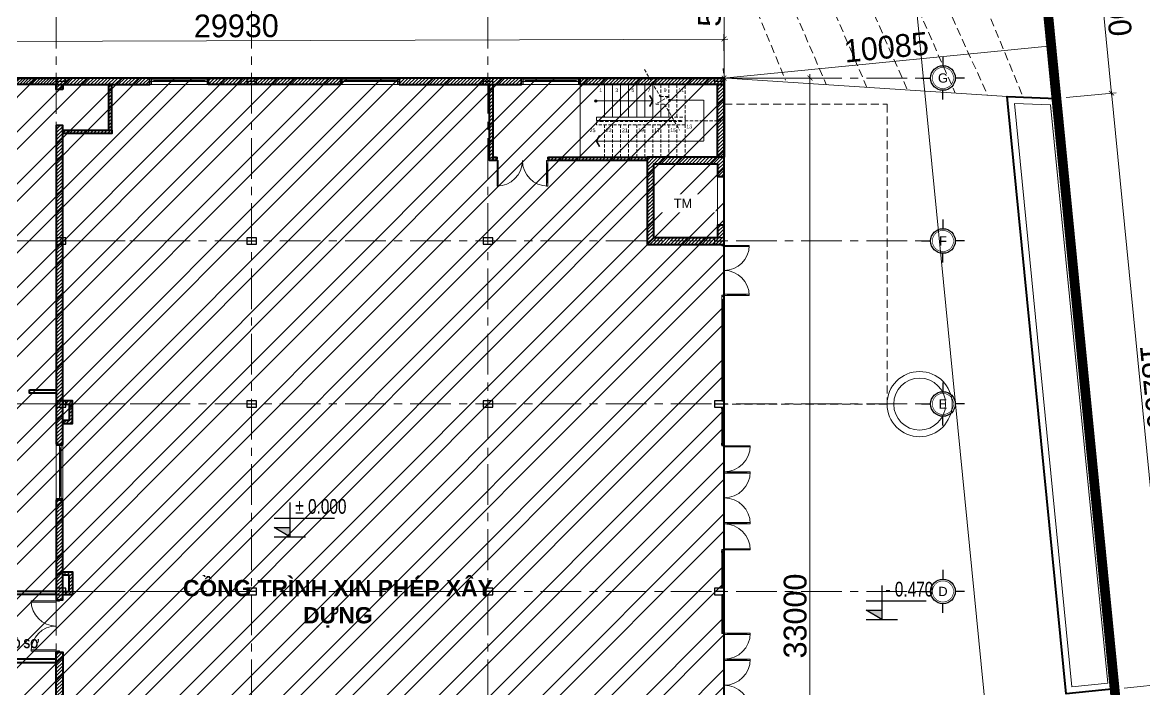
# Model space of a CAD drawing. Header units: millimetres. Extents: x 886808 to 1650903, y -1008069 to 230892.
# Drawn here: x 985414 to 1019852, y -241012 to -220548 of the extents above; entities that cross this region are included whole.
import ezdxf
from ezdxf.enums import TextEntityAlignment as Align

# ---------------------------------------------------------------- set-up
doc = ezdxf.new("R2010")
doc.units = ezdxf.units.MM
for name, pattern in [('ACAD_ISO03W100', [30, 12, -18]), ('CENTER', [2, 1.25, -0.25, 0.25, -0.25]), ('CENTER2', [28.575, 19.05, -3.175, 3.175, -3.175]), ('CONTINOUS', [0]), ('DASHED', [0.75, 0.5, -0.25]), ('DASHED2', [0.375, 0.25, -0.125]), ('HIDDEN', [0.375, 0.25, -0.125]), ('HIDDEN2', [0.1875, 0.125, -0.0625]), ('PHANTOM2', [31.75, 15.875, -3.175, 3.175, -3.175, 3.175, -3.175])]:
    doc.linetypes.add(name, pattern=pattern)
doc.layers.get('0').update_dxf_attribs({"lineweight": 0})
for name, color, linetype, lineweight in [('01- NET TUONG- 242', 242, 'Continuous', 40), ('03- Net Cua- 153', 153, 'Continuous', 9), ('04-Net thay', 150, 'Continuous', 20), ('05- Net Khuat - 250', 250, 'HIDDEN', 0), ('06- Dim- 250', 250, 'Continuous', 0), ('8l NET TO', 8, 'Continuous', 9), ('A-Door', 31, 'Continuous', 15), ('A-GENM', 13, 'Continuous', 5), ('A-GLAZ-CURT', 52, 'Continuous', 5), ('A-GLAZ-CWMG', 51, 'Continuous', 5), ('A-Wall', 113, 'Continuous', 30), ('A_Dim', 8, 'Continuous', 5), ('co', 66, 'Continuous', 5), ('DIM', 149, 'Continuous', 13), ('DMANH', 116, 'Continuous', 15), ('DS_Dim', 8, 'Continuous', 0), ('HACTH', 8, 'Continuous', 0), ('net truc', 250, 'CENTER2', 5), ('net vl', 33, 'Continuous', 5), ('Q - TEN PHONG', 7, 'Continuous', 18), ('Text', 250, 'Continuous', 25), ('X-BT-MB-F1$0$SP-CỬA', 157, 'Continuous', 0)]:
    doc.layers.add(name, color=color, linetype=linetype, lineweight=lineweight)
for name, color, linetype in [('0_Kinh', 142, 'Continuous'), ('4', 4, 'Continuous'), ('ranhgioi moi', 6, 'Continuous')]:
    doc.layers.add(name, color=color, linetype=linetype)
doc.styles.add('Arial', font='arial.ttf', dxfattribs={"height": 253.361452})
doc.styles.add('DAT', font='')
doc.styles.add('ISO2', font='')
doc.styles.add('Roof Fl type B$0$GHICHUTHUONG', font='arial.ttf', dxfattribs={"width": 0.8})
doc.styles.get("Standard").update_dxf_attribs({"font": 'arial.ttf'})
doc.styles.add('TIEU DE L', font='arial.ttf', dxfattribs={"width": 0.75, "height": 450})
doc.styles.add('TIÊU ĐỀ', font='arial.ttf', dxfattribs={"height": 230})
doc.styles.get('DAT').set_extended_font_data('VNI-Helve')
doc.styles.get('ISO2').set_extended_font_data('.VnAvantH')
doc.linetypes.add('Demolish Line1', pattern='A,40,-16,["X",Standard,S=8,R=0,X=-8,Y=-4],-5.6', length=61.6)
doc.dimstyles.new('Copy of 1-100-Ll', dxfattribs={"dimtxt": 700, "dimasz": 150, "dimexe": 150, "dimexo": 300, "dimgap": 90, "dimtad": 1, "dimdec": 0, "dimrnd": 5, "dimzin": 0, "dimtxsty": 'ISO2', "dimblk": 'ARCHTICK', "dimcen": 100, "dimdle": 120, "dimclrd": 256, "dimclre": 256, "dimclrt": 2, "dimadec": 0, "dimazin": 0, "dimtfac": 1, "dimtdec": 0, "dimtix": 1, "dimtmove": 1, "dimatfit": 3, "dimldrblk": 'OPEN30', "dimfxl": 900, "dimtolj": 1, "dimtzin": 0, "dimlwd": 13, "dimlwe": 13, "dimarcsym": 1})

# ---------------------------------------------------------------- blocks, each defined once
blk = doc.blocks.new('TUONG BEP TG 1')
at = {"layer": 'HACTH', "transparency": 33554636}
h = blk.add_hatch(dxfattribs=at)
h.set_pattern_fill('ANSI31', color=256, scale=20)
h.set_pattern_definition([(45, (-934918.59, 379499.195), (-44.9012806, 44.9012806), [])])
h.paths.add_polyline_path([(3453, 37100), (6591, 37100), (6591, 36900), (3453, 36900)])
h.paths.add_polyline_path([(270, 37100), (1653, 37100), (1653, 36900), (270, 36900)])
h.paths.add_polyline_path([(8201, 37100), (10000, 37100), (10000, 36900), (8201, 36900)])
h.paths.add_polyline_path([(270, 29200), (70, 29200)], flags=17)
h.paths.add_polyline_path([(70, 19063), (270, 19063), (270, 17496), (70, 17496)])
h.paths.add_polyline_path([(70, 4881), (270, 4881), (270, 2202), (70, 2202)])
h.paths.add_polyline_path([(70, 7594), (270, 7594), (270, 6481), (70, 6481)])
h.paths.add_polyline_path([(70, 602), (270, 602), (270, 0), (70, 0)])
h.paths.add_polyline_path([(270, 0), (1685, 0), (1685, 200), (270, 200)])
h.paths.add_polyline_path([(3485, 200), (7535, 200), (7535, 0), (3485, 0)])
h.paths.add_polyline_path([(9145, 200), (10000, 200), (10000, 0), (9145, 0)])
h.paths.add_polyline_path([(70, 29200), (270, 29200), (270, 20663), (70, 20663)])
h.paths.add_polyline_path([(69, 14361), (270, 14361), (270, 15896), (69, 15896)])
h.paths.add_polyline_path([(70, 11801), (269, 11801), (269, 12761), (70, 12761)])
h.paths.add_polyline_path([(70, 10201), (270, 10201), (270, 9194), (70, 9194)])
h.paths.add_polyline_path([(70, 200), (70, 0), (-2029, 0), (-2029, 200)])
h.paths.add_polyline_path([(70, 37100), (271, 37100), (271, 34325), (70, 34325)])
h.paths.add_polyline_path([(70, 37100), (70, 36900), (-3029, 36900), (-3029, 37100)])
h.paths.add_polyline_path([(-3229, 37100), (-3029, 37100), (-3029, 36700), (-3229, 36700)])
h.paths.add_polyline_path([(-3229, 35700), (-3029, 35700), (-3029, 34050), (-3229, 34050)])
h.paths.add_polyline_path([(71, 34450), (71, 34250), (-3029, 34250), (-3029, 34450)])
h.paths.add_polyline_path([(-3229, 33050), (-3029, 33050), (-3029, 31994), (-3229, 31994)])
h.paths.add_polyline_path([(70, 32200), (70, 32000), (-3029, 32000), (-3029, 32200)])
h.paths.add_polyline_path([(-3329, 3299), (-3129, 3299), (-3129, 4099), (70, 4099), (70, 4299), (-3329, 4299)])
h.paths.add_polyline_path([(-3129, 2299), (-3329, 2299), (-3329, 0), (-3029, 0), (-3029, 200), (-3129, 200)])
at = {"layer": '01- NET TUONG- 242', "transparency": 33554636}
blk.add_lwpolyline([(8201, 37100), (10000, 37100), (10000, 36900), (8201, 36900)], close=True, dxfattribs=at)
blk = doc.blocks.new('Rectangular Mullion - 50x75mm-6290178-MẶT BẰNG TƯỜNG ĐIỂN HÌNH TẦNG 2_ TẦNG 4')
at = {"layer": 'A-GLAZ-CWMG'}
blk.add_hatch(color=256, dxfattribs=at).paths.add_polyline_path([(25, -37.5), (-25, -37.5), (-25, 37.5), (25, 37.5)], flags=0)
at = {"layer": 'A-GLAZ-CWMG', "lineweight": 25}
for p, q in [((-25, 37.5), (25, 37.5)), ((-25, -37.5), (-25, 37.5)), ((25, 37.5), (25, -37.5)), ((25, -37.5), (-25, -37.5))]:
    blk.add_line(p, q, dxfattribs=at)
blk = doc.blocks.new('*U97')
at = {"layer": 'X-BT-MB-F1$0$SP-CỬA', "transparency": 33554636}
for p, q in [((100, -70), (100, -30)), ((100, -50), (670, -50)), ((670, -70), (670, -30)), ((100, -1530), (100, -1570)), ((100, -1550), (670, -1550)), ((670, -1530), (670, -1570))]:
    blk.add_line(p, q, dxfattribs=at)
for points in [[(-75, 0), (-75, -40), (-40, -40), (-40, -30), (0, -30), (0, 0)], [(0, -30), (0, -70), (770, -70), (770, -30)], [(-75, -1600), (-75, -1560), (-40, -1560), (-40, -1570), (0, -1570), (0, -1600)], [(0, -1570), (0, -1530), (770, -1530), (770, -1570)]]:
    blk.add_lwpolyline(points, close=True, dxfattribs=at)
at = {"layer": 'X-BT-MB-F1$0$SP-CỬA', "ltscale": 100, "transparency": 33554636}
for centre, start, end in [((0, -30), 270, 360), ((0, -1570), 0, 90)]:
    blk.add_arc(centre, 770, start, end, dxfattribs=at)
blk = doc.blocks.new('*U112')
at = {"layer": 'X-BT-MB-F1$0$SP-CỬA', "transparency": 33554636}
for p, q in [((-1550, 680), (-1590, 680)), ((-1570, 100), (-1570, 680)), ((-70, 680), (-30, 680)), ((-50, 100), (-50, 680)), ((-1550, 100), (-1590, 100)), ((-70, 100), (-30, 100))]:
    blk.add_line(p, q, dxfattribs=at)
for points in [[(-1590, 0), (-1550, 0), (-1550, 780), (-1590, 780)], [(-30, 0), (-70, 0), (-70, 780), (-30, 780)], [(-1620, -100), (-1580, -100), (-1580, -40), (-1590, -40), (-1590, 0), (-1620, 0)], [(0, -100), (-40, -100), (-40, -40), (-30, -40), (-30, 0), (0, 0)]]:
    blk.add_lwpolyline(points, close=True, dxfattribs=at)
at = {"layer": 'X-BT-MB-F1$0$SP-CỬA', "ltscale": 100, "transparency": 33554636}
for centre, start, end in [((-1590, 0), 359.999, 89.9989), ((-30, 0), 89.999, 179.999)]:
    blk.add_arc(centre, 780, start, end, dxfattribs=at)
blk = doc.blocks.new('*U46')
h = blk.add_hatch(color=256)
edge = h.paths.add_edge_path()
edge.add_arc((1250, 2250), 37.5, 0, 360)
at = {"linetype": 'HIDDEN2'}
for points in [[(0, 0), (0, 3300)], [(0, 3300), (1250, 3300)], [(1250, 3300), (1250, 2250)]]:
    blk.add_lwpolyline(points, dxfattribs=at)
at = {"lineweight": -2, "const_width": 50}
blk.add_lwpolyline([(-173, 100), (0, 0), (173, 100)], dxfattribs=at)
blk.add_circle((1250, 2250), 37.5)
blk = doc.blocks.new('*U47')
at = {"transparency": 33554636}
h = blk.add_hatch(color=256, dxfattribs=at)
edge = h.paths.add_edge_path()
edge.add_arc((0, 1750), 37.5, 0, 360)
at = {"linetype": 'HIDDEN2', "transparency": 33554636}
blk.add_lwpolyline([(0, 0), (0, 1750)], dxfattribs=at)
at = {"lineweight": -2, "transparency": 33554636, "const_width": 50}
blk.add_lwpolyline([(-173, 100), (0, 0), (173, 100)], dxfattribs=at)
at = {"transparency": 33554636}
blk.add_circle((0, 1750), 37.5, dxfattribs=at)
blk = doc.blocks.new('THANG BO 1')
at = {"layer": '04-Net thay', "transparency": 33554636}
for p, q in [((-1942, 1867), (-1942, 1724)), ((-1942, 1633), (-1942, 1230)), ((-1695, 1400), (-1695, 1230)), ((-1596, 1230), (-3920, 1230)), ((-3920, 1230), (-3920, 1130)), ((-1539, 1130), (-3920, 1130))]:
    blk.add_line(p, q, dxfattribs=at)
for points in [[(-3673, 1230), (-3673, 2230)], [(-3425, 1230), (-3425, 2230)], [(-3178, 1230), (-3178, 2230)], [(-2931, 1230), (-2931, 2230)], [(-2684, 1230), (-2684, 2230)], [(-2436, 1230), (-2436, 2230)], [(-2189, 1230), (-2189, 2230)]]:
    blk.add_lwpolyline(points, dxfattribs=at)
at = {"layer": '06- Dim- 250', "linetype": 'DASHED', "ltscale": 200, "transparency": 33554636}
for points in [[(-2443, 2696), (-1964, 1867), (-1695, 1867), (-2099, 1633), (-1829, 1633), (-1366, 831)], [(-1942, 1230), (-1942, 2230)], [(-1695, 1230), (-1695, 2230)], [(-1447, 1230), (-1447, 2230)], [(-1200, 0), (-1200, 2230)], [(-1200, 1115), (0, 1115)], [(-3673, 0), (-3673, 1000)], [(-3425, 0), (-3425, 1000)], [(-3178, 0), (-3178, 1000)], [(-2931, 0), (-2931, 1000)], [(-2684, 0), (-2684, 1000)], [(-2436, 0), (-2436, 1000)], [(-2189, 0), (-2189, 1000)], [(-1942, 0), (-1942, 1000)], [(-1695, 0), (-1695, 1000)], [(-1447, 0), (-1447, 1000)]]:
    blk.add_lwpolyline(points, dxfattribs=at)
for points in [[(-1200, 1230), (-1200, 1000), (-3920, 1000), (-3920, 1230)], [(-1300, 1130), (-1300, 1100), (-3820, 1100), (-3820, 1130)]]:
    blk.add_lwpolyline(points, close=True, dxfattribs=at)
at = {"layer": '06- Dim- 250', "linetype": 'ACAD_ISO03W100', "ltscale": 10, "transparency": 33554636, "xscale": -1.000000000000001}
for name, p, rotation in [('*U47', (-2189, 1730), 90), ('*U46', (-3920, 500), 270)]:
    blk.add_blockref(name, p, dxfattribs=dict(at, rotation=rotation))
at = {"color": 2, "transparency": 33554636, "char_height": 115, "attachment_point": 5, "style": 'TIÊU ĐỀ'}
for s, insert in [('\\A1;1', (-3789, 2059)), ('\\A1;3', (-3295, 2059)), ('\\A1;5', (-2800, 2059)), ('\\A1;7', (-2306, 2059)), ('\\A1;9', (-1811, 2059)), ('\\A1;11', (-1317, 2059)), ('\\A1;25', (-4037, 829)), ('\\A1;23', (-3542, 829)), ('\\A1;21', (-3047, 829)), ('\\A1;19', (-2553, 829)), ('\\A1;17', (-2058, 829)), ('\\A1;15', (-1564, 829)), ('\\A1;13', (-1070, 944))]:
    blk.add_mtext(s, dxfattribs=dict(at, insert=insert))
blk = doc.blocks.new('DAC_SD_Double Steel Door - CỬA ĐI THÉP 2 CÁNH MỞ _ DOUBLE STEEL SWING DOOR _D1622_-6193711-MẶT BẰNG BỐ TRÍ TẦNG 1')
at = {"layer": 'A-Door', "lineweight": 9}
for p, q in [((-770, 65), (-800, 65)), ((-800, 65), (-800, -35)), ((-770, 25), (-770, 65)), ((-760, 25), (-770, 25)), ((-760, -35), (-760, 25)), ((770, 25), (760, 25)), ((760, 25), (760, -35)), ((800, 65), (770, 65)), ((770, 65), (770, 25)), ((800, -35), (800, 65)), ((-800, -35), (-760, -35)), ((760, -35), (800, -35))]:
    blk.add_line(p, q, dxfattribs=at)
at = {"layer": 'A-GENM'}
for p, q in [((-730, 835), (-770, 835)), ((-770, 835), (-770, 65)), ((-730, 65), (-730, 835)), ((730, 65), (730, 835)), ((730, 835), (770, 835)), ((770, 835), (770, 65)), ((-770, 65), (-730, 65)), ((770, 65), (730, 65))]:
    blk.add_line(p, q, dxfattribs=at)
for centre, start, end in [((-770, 65), 0, 90), ((770, 65), 90, 180)]:
    blk.add_arc(centre, 770, start, end, dxfattribs=at)
blk = doc.blocks.new('*U1455')
at = {"layer": 'X-BT-MB-F1$0$SP-CỬA'}
for p, q in [((100, -50), (700, -50)), ((100, -850), (700, -850)), ((100, -2410), (700, -2410)), ((100, -3210), (700, -3210))]:
    blk.add_line(p, q, dxfattribs=at)
for points in [[(-75, 0), (-75, -40), (-40, -40), (-40, -30), (0, -30), (0, 0)], [(0, -30), (0, -70), (800, -70), (800, -30)], [(700, -30), (700, -70), (100, -70), (100, -30)], [(0, -830), (0, -870), (800, -870), (800, -830)], [(700, -830), (700, -870), (100, -870), (100, -830)], [(0, -2430), (0, -2390), (800, -2390), (800, -2430)], [(700, -2390), (700, -2430), (100, -2430), (100, -2390)], [(-75, -3260), (-75, -3220), (-40, -3220), (-40, -3230), (0, -3230), (0, -3260)], [(0, -3230), (0, -3190), (800, -3190), (800, -3230)], [(700, -3190), (700, -3230), (100, -3230), (100, -3190)]]:
    blk.add_lwpolyline(points, close=True, dxfattribs=at)
at = {"layer": 'X-BT-MB-F1$0$SP-CỬA', "ltscale": 100}
for centre, start, end in [((0, -30), 270, 360), ((0, -830), 270, 360), ((0, -2430), 360, 90), ((0, -3230), 360, 90)]:
    blk.add_arc(centre, 800, start, end, dxfattribs=at)
blk = doc.blocks.new('*U1454')
at = {"color": 7, "ltscale": 5, "transparency": 33554636}
for p, q in [((-2000, 100), (-2000, -100)), ((-200, 100), (-200, -100))]:
    blk.add_line(p, q, dxfattribs=at)
at = {"ltscale": 40, "transparency": 33554636}
for p, q in [((-250, 100), (-1950, 100)), ((-1880, 50), (-320, 50)), ((-320, 25), (-1880, 25))]:
    blk.add_line(p, q, dxfattribs=at)
at = {"color": 0, "ltscale": 40, "transparency": 33554636}
for p, q in [((-2000, 0), (-200, 0)), ((-200, -100), (-2000, -100))]:
    blk.add_line(p, q, dxfattribs=at)
at = {"color": 0, "lineweight": -2, "transparency": 33554636}
for points in [[(-2000, 100), (-1950, 100), (-1950, -100), (-2000, -100)], [(-200, 100), (-250, 100), (-250, -100), (-200, -100)]]:
    blk.add_lwpolyline(points, close=True, dxfattribs=at)
at = {"ltscale": 40, "transparency": 33554636}
for points in [[(-1950, 50), (-1880, 50), (-1880, 0), (-1950, 0)], [(-1495, 25), (-1485, 25), (-1485, 50), (-1495, 50)], [(-1105, 25), (-1095, 25), (-1095, 50), (-1105, 50)], [(-715, 25), (-705, 25), (-705, 50), (-715, 50)], [(-320, 50), (-250, 50), (-250, 0), (-320, 0)]]:
    blk.add_lwpolyline(points, close=True, dxfattribs=at)
blk = doc.blocks.new('*U113')
at = {"color": 7, "ltscale": 5, "transparency": 33554636}
for p, q in [((-2000, 100), (-2000, -100)), ((-279, 100), (-279, -100))]:
    blk.add_line(p, q, dxfattribs=at)
at = {"ltscale": 40, "transparency": 33554636}
for p, q in [((-329, 100), (-1950, 100)), ((-1880, 50), (-399, 50)), ((-399, 25), (-1880, 25))]:
    blk.add_line(p, q, dxfattribs=at)
at = {"color": 0, "ltscale": 40, "transparency": 33554636}
for p, q in [((-2000, 0), (-279, 0)), ((-279, -100), (-2000, -100))]:
    blk.add_line(p, q, dxfattribs=at)
at = {"color": 0, "lineweight": -2, "transparency": 33554636}
for points in [[(-2000, 100), (-1950, 100), (-1950, -100), (-2000, -100)], [(-279, 100), (-329, 100), (-329, -100), (-279, -100)]]:
    blk.add_lwpolyline(points, close=True, dxfattribs=at)
at = {"ltscale": 40, "transparency": 33554636}
for points in [[(-1950, 50), (-1880, 50), (-1880, 0), (-1950, 0)], [(-1515, 25), (-1505, 25), (-1505, 50), (-1515, 50)], [(-1144, 25), (-1135, 25), (-1135, 50), (-1144, 50)], [(-774, 25), (-764, 25), (-764, 50), (-774, 50)], [(-399, 50), (-329, 50), (-329, 0), (-399, 0)]]:
    blk.add_lwpolyline(points, close=True, dxfattribs=at)
blk = doc.blocks.new('BO TRI BEP')
at = {"layer": '01- NET TUONG- 242', "transparency": 33554636}
for points in [[(9115, 27539), (9930, 27539), (9930, 27439), (9115, 27439)], [(7480, 21265), (9930, 21265), (9930, 21355), (7480, 21355)], [(6079, 19173), (9930, 19173), (9930, 19273), (6079, 19273)]]:
    blk.add_lwpolyline(points, close=True, dxfattribs=at)
at = {"layer": 'net vl', "ltscale": 300, "transparency": 33554636, "insert": (8188, 19715), "char_height": 280.71, "width": 3272.74, "attachment_point": 5, "style": 'Roof Fl type B$0$GHICHUTHUONG'}
blk.add_mtext('{\\fArial|b1|i0|c0|p34;LỐI DỌN ĐỒ SƠ}', dxfattribs=at)
blk = doc.blocks.new('coss')
at = {"layer": '0_Kinh'}
blk.add_hatch(color=256, dxfattribs=at).paths.add_polyline_path([(0, 180), (-300, 180), (0, 0)])
for p, q in [((0, 660), (0, 0)), ((-300, 360), (858, 360)), ((0, 0), (-300, 180)), ((-300, 180), (0, 180))]:
    blk.add_line(p, q, dxfattribs=at)
at = {"layer": '4'}
blk.add_line((-300, 0), (300, 0), dxfattribs=at)
blk = doc.blocks.new('_ArchTick')
at = {"color": 0, "linetype": 'ByBlock', "const_width": 0.15}
blk.add_lwpolyline([(-0.5, -0.5), (0.5, 0.5)], dxfattribs=at)
blk = doc.blocks.new('*D192')
at = {"layer": 'A_Dim', "lineweight": 13, "transparency": 16777216}
for p, q in [((1006949, -222376), (1006949, -216900)), ((1006852, -217020), (1006799, -217020)), ((1007249, -222256), (1007099, -222256))]:
    blk.add_line(p, q, dxfattribs=at)
at = {"layer": 'Defpoints', "color": 0, "transparency": 16777216}
for p in [(1006949, -217020), (1007152, -217020), (1006949, -222256)]:
    blk.add_point(p, dxfattribs=at)
at = {"layer": 'A_Dim', "lineweight": 13, "transparency": 16777216, "xscale": 150, "yscale": 150, "zscale": 150}
for p, rotation in [((1006949, -217020), 90), ((1006949, -222256), 270)]:
    blk.add_blockref('_ArchTick', p, dxfattribs=dict(at, rotation=rotation))
at = {"layer": 'A_Dim', "color": 2, "transparency": 16777216, "insert": (1006497, -219638), "char_height": 700, "attachment_point": 5, "rotation": 90, "style": 'ISO2'}
blk.add_mtext('\\A1;5235', dxfattribs=at)
blk = doc.blocks.new('_Open30')
at = {"color": 0, "linetype": 'ByBlock', "lineweight": -2}
for p, q in [((-1, 0.27), (0, 0)), ((0, 0), (-1, -0.27)), ((0, 0), (-1, 0))]:
    blk.add_line(p, q, dxfattribs=at)
blk = doc.blocks.new('*D193')
at = {"layer": 'A_Dim', "lineweight": 13, "transparency": 16777216}
for p, q in [((1016957, -220968), (1016972, -221117)), ((1006829, -222267), (1017106, -221255)), ((1006919, -221957), (1006934, -222106))]:
    blk.add_line(p, q, dxfattribs=at)
at = {"layer": 'Defpoints', "color": 0, "transparency": 16777216}
for p in [(1016986, -221266), (1016986, -221266), (1006949, -222256)]:
    blk.add_point(p, dxfattribs=at)
at = {"layer": 'A_Dim', "lineweight": 13, "transparency": 16777216, "xscale": 150, "yscale": 150, "zscale": 150}
for p, rotation in [((1016986, -221266), 5.629488121718738), ((1006949, -222256), 185.6294881217187)]:
    blk.add_blockref('_ArchTick', p, dxfattribs=dict(at, rotation=rotation))
at = {"layer": 'A_Dim', "color": 2, "transparency": 16777216, "insert": (1011923, -221311), "char_height": 700, "attachment_point": 5, "rotation": 5.6295, "style": 'ISO2'}
blk.add_mtext('\\A1;10085', dxfattribs=at)
blk = doc.blocks.new('*D1070')
at = {"layer": 'A_Dim', "lineweight": 13, "transparency": 16777216}
for p, q in [((1007065, -221057), (976895, -221161)), ((977018, -222056), (977014, -221011)), ((1006948, -221952), (1006944, -220907))]:
    blk.add_line(p, q, dxfattribs=at)
at = {"layer": 'Defpoints', "color": 0, "transparency": 16777216}
for p in [(977015, -221161), (977019, -222356), (1006949, -222252)]:
    blk.add_point(p, dxfattribs=at)
at = {"layer": 'A_Dim', "lineweight": 13, "transparency": 16777216, "xscale": 150, "yscale": 150, "zscale": 150}
for p, rotation in [((977015, -221161), 180.198778406487), ((1006945, -221057), 0.1987784064869657)]:
    blk.add_blockref('_ArchTick', p, dxfattribs=dict(at, rotation=rotation))
at = {"layer": 'A_Dim', "color": 2, "transparency": 16777216, "insert": (991978, -220657), "char_height": 700, "attachment_point": 5, "rotation": 0.1988, "style": 'ISO2'}
blk.add_mtext('\\A1;29930', dxfattribs=at)
blk = doc.blocks.new('*D200')
at = {"layer": 'A_Dim', "lineweight": 13, "transparency": 16777216}
for p, q in [((1007253, -222256), (1009734, -222256)), ((1009584, -255376), (1009584, -222136)), ((1007246, -255256), (1009734, -255256))]:
    blk.add_line(p, q, dxfattribs=at)
at = {"layer": 'Defpoints', "color": 0, "transparency": 16777216}
for p in [(1006953, -222256), (1009584, -222256), (1006946, -255256)]:
    blk.add_point(p, dxfattribs=at)
at = {"layer": 'A_Dim', "lineweight": 13, "transparency": 16777216, "xscale": 150, "yscale": 150, "zscale": 150}
for p, rotation in [((1009584, -222256), 90), ((1009584, -255256), 270)]:
    blk.add_blockref('_ArchTick', p, dxfattribs=dict(at, rotation=rotation))
at = {"layer": 'A_Dim', "color": 2, "transparency": 16777216, "insert": (1009132, -238756), "char_height": 700, "attachment_point": 5, "rotation": 90, "style": 'ISO2'}
blk.add_mtext('\\A1;33000', dxfattribs=at)
blk = doc.blocks.new('*D204')
at = {"layer": 'A_Dim', "lineweight": 13, "transparency": 16777216}
for p, q in [((1021116, -245864), (1020608, -240710)), ((1019229, -240966), (1020769, -240814)), ((1019719, -245881), (1021253, -245730))]:
    blk.add_line(p, q, dxfattribs=at)
at = {"layer": 'Defpoints', "color": 0, "transparency": 16777216}
for p in [(1018931, -240995), (1020620, -240829), (1019420, -245911)]:
    blk.add_point(p, dxfattribs=at)
at = {"layer": 'A_Dim', "lineweight": 13, "transparency": 16777216, "xscale": 150, "yscale": 150, "zscale": 150}
for p, rotation in [((1020620, -240829), 95.62808842099443), ((1021104, -245745), 275.6280884209945)]:
    blk.add_blockref('_ArchTick', p, dxfattribs=dict(at, rotation=rotation))
at = {"layer": 'A_Dim', "color": 2, "transparency": 16777216, "insert": (1021312, -243243), "char_height": 700, "attachment_point": 5, "rotation": 275.6281, "style": 'ISO2'}
blk.add_mtext('\\A1;4940', dxfattribs=at)
blk = doc.blocks.new('*D205')
at = {"layer": 'A_Dim', "lineweight": 13, "transparency": 16777216}
for p, q in [((1017444, -222853), (1018984, -222702)), ((1020631, -240948), (1018823, -222597)), ((1019229, -240966), (1020769, -240814))]:
    blk.add_line(p, q, dxfattribs=at)
at = {"layer": 'Defpoints', "color": 0, "transparency": 16777216}
for p in [(1018835, -222716), (1017146, -222883), (1018931, -240995)]:
    blk.add_point(p, dxfattribs=at)
at = {"layer": 'A_Dim', "lineweight": 13, "transparency": 16777216, "xscale": 150, "yscale": 150, "zscale": 150}
for p, rotation in [((1018835, -222716), 95.62808842099443), ((1020620, -240829), 275.6280884209945)]:
    blk.add_blockref('_ArchTick', p, dxfattribs=dict(at, rotation=rotation))
at = {"layer": 'A_Dim', "color": 2, "transparency": 16777216, "insert": (1020177, -231728), "char_height": 700, "attachment_point": 5, "rotation": 275.6281, "style": 'ISO2'}
blk.add_mtext('\\A1;18200', dxfattribs=at)
blk = doc.blocks.new('*D206')
at = {"layer": 'A_Dim', "lineweight": 13, "transparency": 16777216}
for p, q in [((1016905, -217379), (1018444, -217227)), ((1018846, -222836), (1018283, -217123)), ((1017444, -222853), (1018984, -222702))]:
    blk.add_line(p, q, dxfattribs=at)
at = {"layer": 'Defpoints', "color": 0, "transparency": 16777216}
for p in [(1018295, -217242), (1016606, -217409), (1017146, -222883)]:
    blk.add_point(p, dxfattribs=at)
at = {"layer": 'A_Dim', "lineweight": 13, "transparency": 16777216, "xscale": 150, "yscale": 150, "zscale": 150}
for p, rotation in [((1018295, -217242), 95.62808842099443), ((1018835, -222716), 275.6280884209945)]:
    blk.add_blockref('_ArchTick', p, dxfattribs=dict(at, rotation=rotation))
at = {"layer": 'A_Dim', "color": 2, "transparency": 16777216, "insert": (1019015, -219935), "char_height": 700, "attachment_point": 5, "rotation": 275.6281, "style": 'ISO2'}
blk.add_mtext('\\A1;5500', dxfattribs=at)
blk = doc.blocks.new('*U900')
for p, q in [((0, 7), (0, 4)), ((-7, 0), (-4, 0)), ((7, 0), (4, 0)), ((0, -7), (0, -4))]:
    blk.add_line(p, q)
blk.add_circle((0, 0), 4)
at = {"layer": 'net truc', "color": 4, "linetype": 'CONTINOUS', "ltscale": 0.08, "const_width": 0.208}
blk.add_lwpolyline([(3.43, -0.02, 0.414214), (0.02, 3.43, 2.414214), (3.43, -0.02, 0.24166)], format="xyb", dxfattribs=at)
at = {"color": 7, "style": 'Arial', "flags": 8}
blk.add_attdef('DETAIL#', text='', height=3, dxfattribs=at).set_placement((0, 0), align=Align.MIDDLE_CENTER)
blk = doc.blocks.new('TRUC KHU NHA HANG')
at = {"layer": '8l NET TO', "color": 251, "linetype": 'CENTER', "ltscale": 1000, "true_color": 0x636466, "transparency": 33554636}
for p, q in [((10000, -3993), (10000, 41164)), ((16000, -3993), (16000, 41164)), ((23250, -3993), (23250, 41164)), ((30500, -3993), (30500, 41164)), ((6867, 37100), (36555, 37100)), ((6867, 32100), (36555, 32100)), ((6867, 27100), (36555, 27100)), ((6867, 21350), (36555, 21350))]:
    blk.add_line(p, q, dxfattribs=at)
at = {"layer": 'Text', "transparency": 33554636, "xscale": 94.41941626506186, "yscale": 94.41941626506186, "zscale": 94.41941626506186}
for p, values in [((37216, 37100), {'DETAIL#': 'G'}), ((37216, 32100), {'DETAIL#': 'F'}), ((37216, 27100), {'DETAIL#': 'E'}), ((37216, 21350), {'DETAIL#': 'D'})]:
    blk.add_blockref('*U900', p, dxfattribs=at).add_auto_attribs(values)
blk = doc.blocks.new('TRUC KHU BEP')
at = {"layer": '8l NET TO', "color": 251, "linetype": 'CENTER', "ltscale": 1000, "true_color": 0x636466, "transparency": 33554636}
for p, q in [((10000, -3999), (10000, 41158)), ((-5729, 37100), (13215, 37100)), ((-5735, 32100), (13215, 32100)), ((-5729, 27100), (13215, 27100)), ((-5729, 21350), (13215, 21350))]:
    blk.add_line(p, q, dxfattribs=at)
blk = doc.blocks.new('cc')
at = {"layer": 'A-GLAZ-CURT', "transparency": 33554636}
blk.add_lwpolyline([(222569, 39756), (222287, 39756), (222287, 39659), (222278, 39659), (222278, 39859), (222287, 39859), (222287, 39762), (222569, 39762), (222569, 39859), (222578, 39859), (222578, 39659), (222569, 39659)], close=True, dxfattribs=at)
at = {"layer": 'A-Wall', "transparency": 33554636}
blk.add_lwpolyline([(222278, 39659), (222578, 39659), (222578, 39859), (222278, 39859)], close=True, dxfattribs=at)
blk = doc.blocks.new('TRU I')
at = {"layer": 'DS_Dim', "transparency": 33554636}
for p in [(-242278, -2759), (-236428, -2759), (-229178, -2759), (-222078, -2759), (-242278, -7659), (-236428, -7659), (-229178, -7659), (-222078, -7659), (-242278, -12659), (-236428, -12659), (-229178, -12659), (-222078, -12659), (-242278, -18409), (-236428, -18409), (-229178, -18409), (-222078, -18409)]:
    blk.add_blockref('cc', p, dxfattribs=at)

msp = doc.modelspace()

# ---------------------------------------------------------------- hatches: boundary and pattern name
at = {"layer": 'co', "transparency": 33554518}
h = msp.add_hatch(dxfattribs=at)
h.set_pattern_fill('ANSI32', color=256, scale=3000)
h.set_pattern_definition([(45, (0, 0), (-795.4951, 795.4951), []), (45, (530.3, 0), (-795.4951, 795.4951), [])])
h.paths.add_polyline_path([(973193.8, -259354.1), (998315, -259355.8), (998315.1, -255255.7), (1006948.8, -255255.7), (1006948.8, -222255.7), (972816.5, -222255.7), (972816.5, -227355.8), (972816.5, -227355.8), (972816.5, -229955.7), (972816.5, -229955.7), (972816.5, -236805.7), (976516.4, -236805.8), (976518.3, -255055.5), (973193.8, -255057.2)])

# ---------------------------------------------------------------- linework, layer by layer
at = {"transparency": 33554636}
msp.add_line((1006948.8, -227355.5), (1006948.8, -255255.5), dxfattribs=at)
at = {"layer": '01- NET TUONG- 242', "transparency": 33554636}
msp.add_line((986648.8, -232755.5), (986648.8, -232855.5), dxfattribs=at)
for points in [[(973193.8, -259354.1), (998315, -259355.8), (998315.1, -255255.7), (1006948.8, -255255.7), (1006948.8, -222255.7), (972816.5, -222255.7), (972816.5, -227355.8), (972816.5, -227355.8), (972816.5, -229955.7), (972816.5, -229955.7), (972816.5, -236805.7), (976516.4, -236805.8), (976518.3, -255055.5), (973193.8, -255057.2)], [(986448.8, -222455.5), (989328.8, -222455.5), (989328.8, -222255.5), (986448.8, -222255.5)], [(986648.8, -222605.5), (986448.8, -222605.5), (986448.8, -222455.5), (986648.8, -222455.5)], [(988058.8, -223855.5), (988158.8, -223855.5), (988158.8, -222455.5), (988058.8, -222455.5)], [(991128.8, -222255.7), (995173.8, -222255.7), (995173.8, -222455.5), (991128.8, -222455.5)], [(996973.8, -222455.5), (1000728.8, -222455.7), (1000728.8, -222255.7), (996973.8, -222255.5)], [(999848.8, -224785.2), (999748.8, -224785.2), (999748.8, -222455.5), (999848.8, -222455.5)], [(1002528.8, -222255.9), (1006948.8, -222255.7), (1006948.8, -222455.3), (1002528.8, -222455.5)], [(1006948.8, -224685), (1006748.8, -224685), (1006748.8, -222455.5), (1006948.8, -222455.5)], [(1018940.6, -240994.5), (1017443.1, -241142.2), (1015657.1, -223034.4), (1015634, -222824.2), (1017148.9, -222881.7)], [(986448.8, -233479.8), (986648.8, -233479.8), (986648.8, -223705.5), (986448.8, -223705.5)], [(986648.8, -223855.5), (988158.8, -223855.5), (988158.8, -223955.5), (986648.8, -223955.5)], [(999948.5, -224785.3), (999848.8, -224785.3), (999848.8, -224685.3), (999948.5, -224685.3)], [(1004588.8, -224785.3), (1001568.8, -224785.3), (1001568.8, -224685.3), (1004588.8, -224685.3)], [(986448.8, -238262.8), (986648.8, -238262.8), (986648.8, -235200.9), (986448.8, -235200.9)], [(986648.8, -237405.5), (986948.8, -237405.5), (986948.8, -238105.5), (986648.8, -238105.5), (986648.8, -238005.5), (986848.8, -238005.5), (986848.8, -237505.5), (986648.8, -237505.5)], [(986648.8, -245803.6), (986448.8, -245803.6), (986448.8, -239862.8), (986648.8, -239862.8)]]:
    msp.add_lwpolyline(points, close=True, dxfattribs=at)
at = {"layer": '01- NET TUONG- 242', "lineweight": 5, "transparency": 33554636}
msp.add_lwpolyline([(1006948.8, -222455.3), (1006948.8, -224685.3), (1002528.8, -224685.3), (1002528.8, -222455.3)], close=True, dxfattribs=at)
at = {"layer": '01- NET TUONG- 242', "transparency": 33554636}
msp.add_lwpolyline([(986648.8, -232855.5), (986948.8, -232855.5), (986948.8, -232155.5), (986648.8, -232155.5), (986648.8, -232255.5), (986848.8, -232255.5), (986848.8, -232755.5), (986648.8, -232755.5)], dxfattribs=at)
at = {"layer": '03- Net Cua- 153', "transparency": 33554636}
for points in [[(1006906.3, -229105.5), (1006906.3, -232105.5), (1006916.3, -232105.5), (1006916.3, -229105.5)], [(1006906.3, -233450.5), (1006906.3, -232405.5), (1006916.3, -232405.5), (1006916.3, -233450.5)], [(1006906.3, -237855.5), (1006906.3, -236810.5), (1006916.3, -236810.5), (1006916.3, -237855.5)], [(1006906.3, -238155.5), (1006906.3, -239200.5), (1006916.3, -239200.5), (1006916.3, -238155.5)]]:
    msp.add_lwpolyline(points, close=True, dxfattribs=at)
at = {"layer": '04-Net thay', "linetype": 'Demolish Line1', "ltscale": 40, "transparency": 33554636}
for points in [[(1015269, -203846.5), (1023242.9, -284737)], [(1011287.9, -204239), (1019261.8, -285129.5)]]:
    msp.add_lwpolyline(points, dxfattribs=at)
at = {"layer": '04-Net thay', "transparency": 33554636}
msp.add_lwpolyline([(1007032.6, -222261.5), (1015634, -222824.2)], dxfattribs=at)
at = {"layer": '04-Net thay', "transparency": 33554636, "elevation": 0}
msp.add_lwpolyline([(1006873.8, -232155.5), (1006948.8, -232155.5), (1006948.8, -228955.5), (1006873.8, -228955.5)], close=True, dxfattribs=at)
at = {"layer": '04-Net thay', "transparency": 33554636}
for points in [[(1006948.8, -233500.5), (1006873.8, -233500.5), (1006873.8, -232355.7), (1006948.8, -232355.7)], [(1006873.8, -236760.5), (1006948.8, -236760.5), (1006948.8, -237905.7), (1006873.8, -237905.7)], [(1006873.8, -239250.5), (1006948.8, -239250.5), (1006948.8, -238105.7), (1006873.8, -238105.7)]]:
    msp.add_lwpolyline(points, close=True, dxfattribs=at)
at = {"layer": '05- Net Khuat - 250', "ltscale": 1000, "transparency": 33554636}
msp.add_lwpolyline([(1006948.8, -232255.6), (1006948.8, -223055.3), (1011948.8, -223055.3), (1011948.8, -232255.6)], close=True, dxfattribs=at)
at = {"layer": '8l NET TO', "linetype": 'DASHED2', "ltscale": 1000, "transparency": 33554636}
for p, q in [((1016625.6, -217603.8), (1017145.6, -222882.9)), ((1012614.1, -219478.2), (1014042.8, -222720.1)), ((1007814.1, -219862.7), (1008831.7, -222320.9)), ((1008975.1, -219885.8), (1010083.2, -222455.3)), ((1010202.6, -219921.9), (1011331, -222542.7)), ((1011400.7, -219957.2), (1012576.8, -222624.2)), ((1013792.6, -220038.2), (1015036.5, -222785.1)), ((1014990.1, -220086.5), (1016139, -222861.9))]:
    msp.add_line(p, q, dxfattribs=at)
msp.add_lwpolyline([(933677.1, -239285.3), (933777.8, -241959.4), (932744.6, -270686.9), (935943.9, -298332.8), (970090.8, -289565), (1001375.8, -282838.4), (1022753.6, -279776.5), (1016606, -217408.6), (932730.8, -214150.9), (933409, -232164), (933488.8, -234285.3), (933677.1, -239285.3)], dxfattribs=at)
at = {"layer": 'A_Dim', "transparency": 33554636}
for points in [[(1018721.8, -240815.1), (1017622.5, -240923.5), (1015857.9, -223032.8), (1016967.2, -223074.9)], [(1006873.8, -229055.5), (1006948.8, -229055.5), (1006948.8, -228955.5), (1006873.8, -228955.5)]]:
    msp.add_lwpolyline(points, close=True, dxfattribs=at)
msp.add_lwpolyline([(1006873.8, -229080.5), (1006873.8, -230605.5), (1006873.8, -232130.5)], dxfattribs=at)
for radius in [1000, 796.8]:
    msp.add_circle((1012948.8, -232255.6), radius, dxfattribs=at)
at = {"layer": 'ranhgioi moi', "linetype": 'DASHED', "ltscale": 50, "transparency": 33554636}
msp.add_lwpolyline([(1016167, -212959.3), (1023496.7, -287312.1)], dxfattribs=at)

# ---------------------------------------------------------------- block references
at = {"transparency": 33554636}
for name, p in [('TRUC KHU BEP', (976448.8, -259351.9)), ('TUONG BEP TG 1', (976448.8, -259355.7)), ('THANG BO 1', (1006948.8, -224685.3))]:
    msp.add_blockref(name, p, dxfattribs=at)
at = {"layer": '03- Net Cua- 153', "linetype": 'Continuous', "transparency": 33554636, "xscale": -1}
for p in [(989128.8, -222355.7), (994973.8, -222355.5), (1000528.8, -222355.7)]:
    msp.add_blockref('*U1454', p, dxfattribs=at)
at = {"layer": '03- Net Cua- 153', "transparency": 33554636, "xscale": -1, "rotation": 180}
for name, p in [('*U97', (1006948.8, -228955.5)), ('*U1455', (1006948.8, -236760.5))]:
    msp.add_blockref(name, p, dxfattribs=at)
at = {"layer": '03- Net Cua- 153', "transparency": 33554636, "extrusion": (0, 0, -1), "rotation": 90}
for p in [(-1006911.3, -229080.5), (-1006911.3, -230605.5), (-1006911.3, -232130.5, 0), (-1006911.3, -238130.5, 0), (-1006911.3, -239225.5, 0)]:
    msp.add_blockref('Rectangular Mullion - 50x75mm-6290178-MẶT BẰNG TƯỜNG ĐIỂN HÌNH TẦNG 2_ TẦNG 4', p, dxfattribs=at)
at = {"layer": '03- Net Cua- 153', "transparency": 33554636, "extrusion": (0, 0, -1), "xscale": -1, "rotation": 90}
for p in [(-1006911.3, -232380.5, 0), (-1006911.3, -233475.5, 0), (-1006911.3, -236785.5, 0), (-1006911.3, -237880.5, 0)]:
    msp.add_blockref('Rectangular Mullion - 50x75mm-6290178-MẶT BẰNG TƯỜNG ĐIỂN HÌNH TẦNG 2_ TẦNG 4', p, dxfattribs=at)
at = {"layer": '03- Net Cua- 153', "linetype": 'Continuous', "transparency": 33554636, "xscale": -1, "rotation": 270}
msp.add_blockref('*U113', (986548.8, -233200.9), dxfattribs=at)
at = {"layer": '03- Net Cua- 153', "transparency": 33554636}
msp.add_blockref('*U1455', (1006948.8, -239250.5), dxfattribs=at)
at = {"layer": 'A-Door', "transparency": 33554636, "rotation": 90}
msp.add_blockref('DAC_SD_Double Steel Door - CỬA ĐI THÉP 2 CÁNH MỞ _ DOUBLE STEEL SWING DOOR _D1622_-6193711-MẶT BẰNG BỐ TRÍ TẦNG 1', (986513.8, -239062.8), dxfattribs=at)
at = {"layer": 'DIM', "transparency": 33554636, "xscale": 1.594137350463252, "yscale": 1.594137350463252, "zscale": 1.594137350463252}
for p in [(993621.5, -236328.3), (1011786.2, -238867.3)]:
    msp.add_blockref('coss', p, dxfattribs=at)
at = {"layer": 'HACTH', "color": 252, "lineweight": -2, "true_color": 0x939598, "transparency": 33554636}
msp.add_blockref('BO TRI BEP', (976518.8, -259355.7), dxfattribs=at)
at = {"layer": 'net vl', "ltscale": 300, "transparency": 33554636, "extrusion": (4.10546e-11, -1.99684e-08, -1), "rotation": 180.0010245503391}
msp.add_blockref('*U112', (-1001568.8, -224785.3, 0), dxfattribs=at)

# ---------------------------------------------------------------- texts
at = {"layer": 'DIM', "color": 3, "transparency": 33554636, "style": 'TIEU DE L', "width": 0.75}
for s, p in [('%%P 0.000', (993789.3, -235618.2)), ('- 0.470', (1011900.1, -238157.5))]:
    msp.add_text(s, height=450, dxfattribs=at).set_placement(p)
at = {"layer": 'Q - TEN PHONG', "transparency": 33554636, "insert": (995094.6, -237648.7), "char_height": 500, "width": 9864.647, "attachment_point": 2, "style": 'DAT'}
msp.add_mtext('{\\fArial|b1|i0|c0|p34;CỒNG TRÌNH XIN PHÉP XÂY DỰNG}', dxfattribs=at)

# ---------------------------------------------------------------- dimensions: what is measured, and where the dimension line sits
at = {"layer": 'A_Dim', "transparency": 33554636}
for base, p1, p2, angle, picture, middle in [((1006948.8, -217019.7), (1006948.8, -222255.7), (1007152.2, -217019.7), 90, '*D192', (1006496.8, -219637.7)), ((1018295.2, -217242.2), (1017145.6, -222882.9), (1016606, -217408.6), 275.62809, '*D206', (1019014.7, -219935)), ((1009584.1, -222255.7), (1006946.4, -255255.7), (1006953, -222255.7), 90, '*D200', (1009132.1, -238755.7)), ((1018834.6, -222716.5), (1018930.8, -240995.5), (1017145.6, -222882.9), 275.62809, '*D205', (1020176.9, -231728.4)), ((1020619.5, -240829), (1019420.5, -245910.6), (1018930.8, -240995.5), 275.62809, '*D204', (1021311.6, -243242.5))]:
    dim = msp.add_linear_dim(base=base, p1=p1, p2=p2, angle=angle, dimstyle='Copy of 1-100-Ll', dxfattribs=at)
    dim.commit()
    dim.dimension.update_dxf_attribs({"geometry": picture, "text_midpoint": middle})
for p1, p2, distance, picture, middle in [((1006948.8, -222251.9), (977018.8, -222355.7), -1194.7, '*D1070', (991978.1, -220657.1)), ((1006948.8, -222255.7), (1016986.2, -221266.3), 0, '*D193', (1011923.2, -221311.2))]:
    dim = msp.add_aligned_dim(p1=p1, p2=p2, distance=distance, dimstyle='Copy of 1-100-Ll', dxfattribs=at)
    dim.commit()
    dim.dimension.update_dxf_attribs({"geometry": picture, "text_midpoint": middle})

# ---------------------------------------------------------------- next in the draw order: texts
at = {"layer": 'net vl', "ltscale": 300, "transparency": 33554636, "insert": (1005684.8, -226096.5), "char_height": 280.71, "width": 1737.666, "attachment_point": 5, "style": 'Roof Fl type B$0$GHICHUTHUONG', "bg_fill": 2}
msp.add_mtext('{\\W1;TM}', dxfattribs=at)

# ---------------------------------------------------------------- next in the draw order: hatches: boundary and pattern name
at = {"layer": 'HACTH', "transparency": 33554636}
h = msp.add_hatch(dxfattribs=at)
h.set_pattern_fill('ANSI31', color=256, scale=600)
h.set_pattern_definition([(45, (-440386.87, -233625.92), (-53.0330086, 53.0330086), [])])
h.paths.add_polyline_path([(986448.8, -233479.8), (986648.8, -233479.8), (986648.8, -223705.5), (986448.8, -223705.5)])
h.paths.add_polyline_path([(988058.8, -223855.5), (988158.8, -223855.5), (988158.8, -222455.5), (988058.8, -222455.5)])
h.paths.add_polyline_path([(986648.8, -223855.5), (988158.8, -223855.5), (988158.8, -223955.5), (986648.8, -223955.5)])
h.paths.add_polyline_path([(986448.8, -222455.5), (989328.8, -222455.5), (989328.8, -222255.5), (986448.8, -222255.5)])
h.paths.add_polyline_path([(1006948.8, -224685), (1006748.8, -224685), (1006748.8, -222455.5), (1006948.8, -222455.5)])
h.paths.add_polyline_path([(986648.8, -245803.6), (986448.8, -245803.6), (986448.8, -239862.8), (986648.8, -239862.8)])
h.paths.add_polyline_path([(986648.8, -237405.5), (986948.8, -237405.5), (986948.8, -238105.5), (986648.8, -238105.5), (986648.8, -238005.5), (986848.8, -238005.5), (986848.8, -237505.5), (986648.8, -237505.5)])
h.paths.add_polyline_path([(986448.8, -238262.8), (986648.8, -238262.8), (986648.8, -235200.9), (986448.8, -235200.9)])
h.paths.add_polyline_path([(986648.8, -232755.5), (986648.8, -232855.5), (986948.8, -232855.5), (986948.8, -232155.5), (986648.8, -232155.5), (986648.8, -232255.5), (986848.8, -232255.5), (986848.8, -232755.5)])
h.paths.add_polyline_path([(1004788.8, -227155.5), (1004788.8, -224885), (1006748.8, -224885), (1006748.8, -225270), (1006948.8, -225270), (1006948.8, -224685), (1004588.8, -224685), (1004588.8, -227355.5), (1006948.8, -227355.5), (1006948.8, -226770.5), (1006748.8, -226770.5), (1006748.8, -227155.5)])
h.paths.add_polyline_path([(992798.8, -255055.5), (992298.8, -255055.5), (992298.8, -255255.5), (992798.8, -255255.5)])
h.paths.add_polyline_path([(986448.8, -249205.5), (986648.8, -249205.5), (986648.8, -259155.5), (986448.8, -259155.5)])
h.paths.add_polyline_path([(994098.8, -255055.5), (994098.8, -249505.5), (994198.8, -249505.5), (994198.8, -255055.5)])
h.paths.add_polyline_path([(994398.8, -249505.5), (994098.8, -249505.5), (994098.8, -249405.5), (994398.8, -249405.5)])
h.paths.add_polyline_path([(1006423.8, -249505.5), (1006648.8, -249505.5), (1006648.8, -249405.5), (1006423.8, -249405.5)])
h.paths.add_polyline_path([(995898.8, -249505.5), (1005423.8, -249505.5), (1005423.8, -249405.5), (995898.8, -249405.5)])
h.paths.add_polyline_path([(988798.8, -259155.5), (988698.8, -259155.5), (988698.8, -259055.5), (988798.8, -259055.5)])
h.paths.add_polyline_path([(990398.8, -259155.5), (990498.8, -259155.5), (990498.8, -259055.5), (990398.8, -259055.5)])
h.paths.add_polyline_path([(992398.8, -259355.5), (990398.8, -259355.5), (990398.8, -259155.5), (992398.8, -259155.5)])
h.paths.add_polyline_path([(992398.8, -255255.5), (992598.8, -255255.5), (992598.8, -259355.5), (992398.8, -259355.5)])
h.paths.add_polyline_path([(992298.8, -253955.5), (992598.8, -253955.5), (992598.8, -254055.5), (992298.8, -254055.5)])
h.paths.add_polyline_path([(989248.8, -254255.5), (989248.8, -249505.5), (989348.8, -249505.5), (989348.8, -253955.5), (992298.8, -253955.5), (992298.8, -254055.5), (989348.8, -254055.5), (989348.8, -254255.5)])
h.paths.add_polyline_path([(986648.8, -255155.5), (989248.8, -255155.5), (989248.8, -255055.5), (989348.8, -255055.5), (989348.8, -255155.5), (992298.8, -255155.5), (992298.8, -255255.5), (986648.8, -255255.5)])
h.paths.add_polyline_path([(992398.8, -253055.5), (992598.8, -253055.5), (992598.8, -249505.5), (992398.8, -249505.5)])
h.paths.add_polyline_path([(992598.8, -249405.5), (986648.8, -249405.5), (986648.8, -249505.5), (992598.8, -249505.5)])
h.paths.add_polyline_path([(986948.8, -258205.3), (987048.8, -258205.3), (987048.8, -259155.3), (986948.8, -259155.3)])
h.paths.add_polyline_path([(986648.8, -258205.7), (987048.8, -258205.7), (987048.8, -258105.7), (986648.8, -258105.7)])
h.paths.add_polyline_path([(986448.8, -259155.5), (988798.8, -259155.5), (988798.8, -259355.5), (986448.8, -259355.5)])
h.paths.add_polyline_path([(988698.8, -258255.5), (988698.8, -257155.5), (990498.8, -257155.5), (990498.8, -258255.5), (990398.8, -258255.5), (990398.8, -257255.5), (988798.8, -257255.5), (988798.8, -258255.5)])
h.paths.add_polyline_path([(988698.8, -255255.5), (988798.8, -255255.5), (988798.8, -257155.5), (988698.8, -257155.5)])
h.paths.add_polyline_path([(993798.8, -255055.5), (999848.8, -255055.5), (999848.8, -255255.5), (993798.8, -255255.5)])
h.paths.add_polyline_path([(991128.8, -222255.7), (995173.8, -222255.7), (995173.8, -222455.5), (991128.8, -222455.5)])
h.paths.add_polyline_path([(996973.8, -222455.5), (1000728.8, -222455.7), (1000728.8, -222255.7), (996973.8, -222255.5)])
h.paths.add_polyline_path([(986648.8, -222605.5), (986448.8, -222605.5), (986448.8, -222455.5), (986648.8, -222455.5)])
h.paths.add_polyline_path([(1002528.8, -222255.9), (1006948.8, -222255.7), (1006948.8, -222455.3), (1002528.8, -222455.5)])
h.paths.add_polyline_path([(999848.8, -224785.2), (999748.8, -224785.2), (999748.8, -222455.5), (999848.8, -222455.5)])
h.paths.add_polyline_path([(999948.5, -224785.3), (999848.8, -224785.3), (999848.8, -224685.3), (999948.5, -224685.3)])
h.paths.add_polyline_path([(1004588.8, -224785.3), (1001568.8, -224785.3), (1001568.8, -224685.3), (1004588.8, -224685.3)])
h.paths.add_polyline_path([(992598.8, -259355.5), (993402.8, -259355.5), (993402.8, -259155.5), (992598.8, -259155.5)])
h.paths.add_polyline_path([(995002.8, -259355.5), (995802.8, -259355.5), (995802.8, -259155.5), (995002.8, -259155.5)])
h.paths.add_polyline_path([(997402.8, -259355.5), (998315.1, -259355.5), (998315.1, -259155.5), (997402.8, -259155.5)])
h.paths.add_polyline_path([(986648.8, -247806), (986448.8, -247806), (986448.9, -248205.5), (986648.9, -248205.5)])
h.paths.add_polyline_path([(992398.8, -253855.5), (992598.8, -253855.5), (992598.8, -253955.5), (992398.8, -253955.5)])

# ---------------------------------------------------------------- next in the draw order: linework, layer by layer
at = {"layer": '01- NET TUONG- 242', "transparency": 33554636}
msp.add_lwpolyline([(1004788.8, -227155.5), (1004788.8, -224885), (1006748.8, -224885), (1006748.8, -225270), (1006948.8, -225270), (1006948.8, -224685), (1004588.8, -224685), (1004588.8, -227355.5), (1006948.8, -227355.5), (1006948.8, -226770.5), (1006748.8, -226770.5), (1006748.8, -227155.5)], close=True, dxfattribs=at)
at = {"layer": '01- NET TUONG- 242', "lineweight": 5, "transparency": 33554636}
msp.add_lwpolyline([(1004788.8, -224905.3), (1004788.8, -227135.3), (1006748.8, -227135.3), (1006748.8, -224905.3)], close=True, dxfattribs=at)
at = {"layer": 'DMANH', "color": 20, "linetype": 'PHANTOM2', "ltscale": 100, "true_color": 0xf52d0a, "transparency": 33554636, "const_width": 300}
msp.add_lwpolyline([(932743.7, -270665.2), (933776.9, -241937.7), (933676.3, -239263.6), (933488, -234263.6), (933408.2, -232142.3), (932730, -214129.1), (1016605.2, -217386.9), (1021006.3, -262036.6)], dxfattribs=at)

# ---------------------------------------------------------------- next in the draw order: block references
at = {"transparency": 33554636}
msp.add_blockref('TRUC KHU NHA HANG', (976448.8, -259351.9), dxfattribs=at)
at = {"layer": 'A_Dim', "transparency": 33554636}
msp.add_blockref('TRU I', (1006448.8, -259351.9), dxfattribs=at)

doc.saveas('drawing.dxf')
